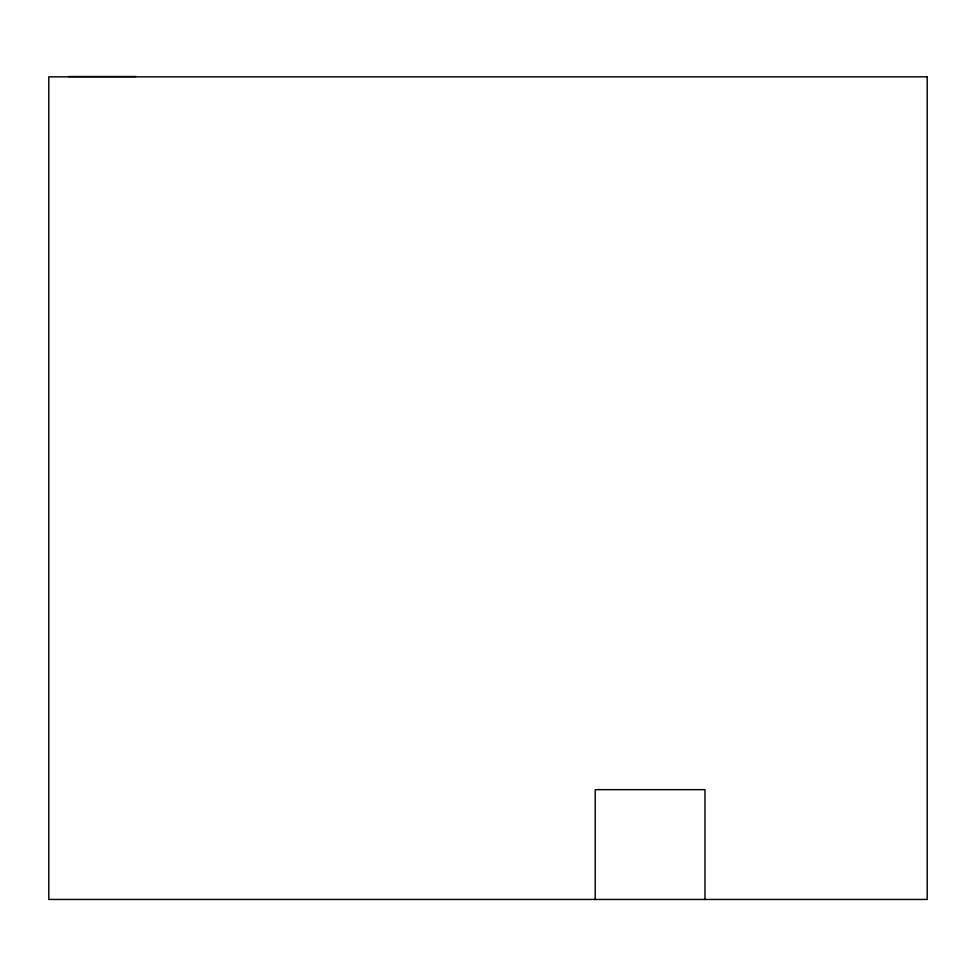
<?xml version="1.0" encoding="UTF-8"?>
<svg xmlns="http://www.w3.org/2000/svg" width="976" height="976" viewBox="0 0 976 976"><rect width="100%" height="100%" fill="white"/><g stroke="black" fill="none" stroke-linecap="round" stroke-linejoin="round"><path stroke-width="1.46" d="M68.552 76.543L135.786 76.543M704.977 899.457L704.977 789.669L595.201 789.669L595.201 899.457M927.2 76.823L48.8 76.823L48.8 899.457L927.2 899.457L927.2 76.823"/></g></svg>
